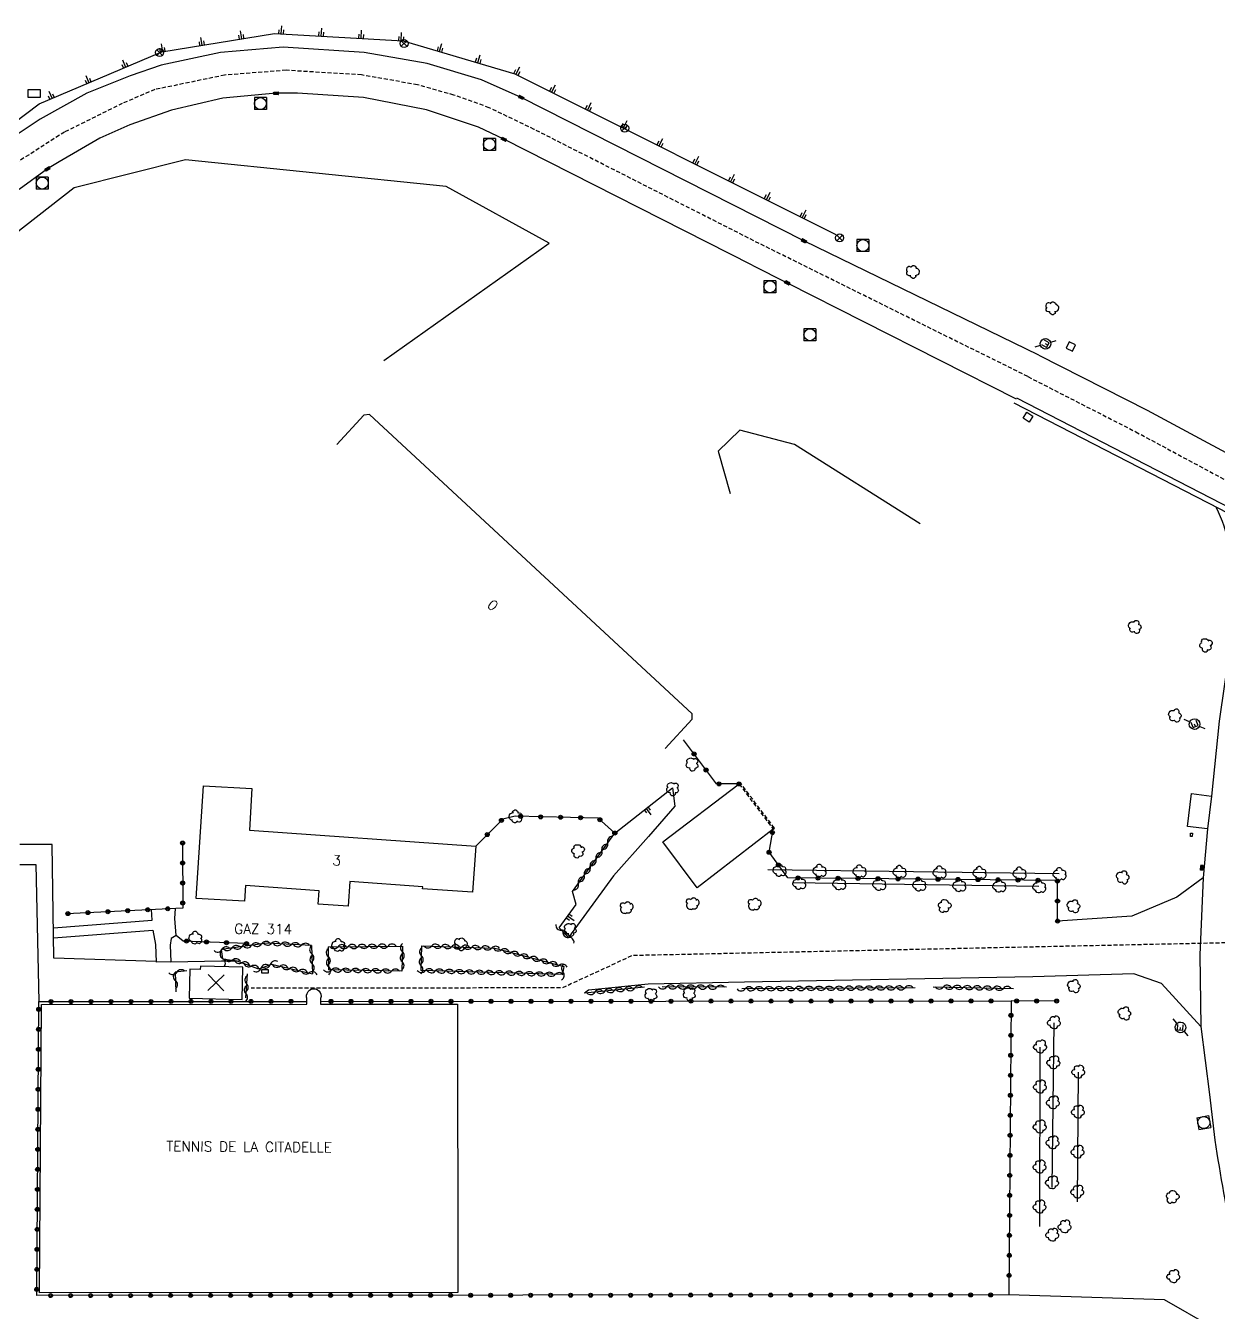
# Model space of a CAD drawing. Header units: millimetres. Extents: x 184000 to 185001, y 127000 to 128000.
# Drawn here: x 184287.7 to 184436.7, y 127212.5 to 127373.3 of the extents above; entities that cross this region are included whole.
import ezdxf
from ezdxf.enums import TextEntityAlignment as Align

# ---------------------------------------------------------------- set-up
doc = ezdxf.new("R2010")
doc.units = ezdxf.units.MM
doc.linetypes.add('DASHED', pattern=[0.75, 0.5, -0.25])
doc.layers.get('0').update_dxf_attribs({"linetype": 'CONTINUOUS'})
for name, color, linetype in [('W0001', 6, 'DASHED'), ('W0008', 7, 'CONTINUOUS'), ('W0100', 7, 'CONTINUOUS'), ('W0112', 1, 'DASHED'), ('W0211', 2, 'CONTINUOUS'), ('W0300', 7, 'CONTINUOUS'), ('W0302', 3, 'CONTINUOUS'), ('W0310', 3, 'CONTINUOUS'), ('W0322', 7, 'CONTINUOUS'), ('W0334', 7, 'CONTINUOUS'), ('W0400', 7, 'CONTINUOUS'), ('W0420', 7, 'CONTINUOUS'), ('W0469', 7, 'CONTINUOUS'), ('W0471', 7, 'CONTINUOUS'), ('W0984', 7, 'CONTINUOUS'), ('W0991', 7, 'CONTINUOUS'), ('W1471', 7, 'CONTINUOUS')]:
    doc.layers.add(name, color=color, linetype=linetype)
doc.styles.get("Standard").update_dxf_attribs({"font": 'romans.shx', "width": 0.85})

# ---------------------------------------------------------------- blocks, each defined once
blk = doc.blocks.new('T300')
for p, q in [((-0.8, 0.51), (-0.86, 0.34)), ((-0.86, 0.34), (-0.86, 0.17)), ((-0.86, 0.17), (-0.74, 0.06)), ((-0.69, 0.63), (-0.8, 0.51)), ((-0.8, -0.06), (-0.74, 0.06)), ((-0.74, 0.06), (-0.69, 0.11)), ((-0.57, 0.69), (-0.69, 0.63)), ((-0.46, 0.69), (-0.57, 0.69)), ((-0.29, 0.63), (-0.46, 0.69)), ((-0.29, 0.63), (-0.17, 0.74)), ((-0.23, 0.57), (-0.29, 0.63)), ((-0.17, 0.74), (-0.06, 0.8)), ((-0.06, 0.8), (0.06, 0.8)), ((0.06, 0.8), (0.23, 0.74)), ((0.23, 0.74), (0.34, 0.63)), ((0.34, 0.63), (0.4, 0.51)), ((0.46, 0.46), (0.34, 0.46)), ((0.4, 0.51), (0.4, 0.46)), ((0.57, 0.4), (0.46, 0.46)), ((0.57, 0.4), (0.69, 0.29)), ((0.69, 0.29), (0.74, 0.17)), ((0.74, 0.06), (0.69, -0.17)), ((0.74, 0.17), (0.74, 0.06)), ((-0.8, -0.17), (-0.8, -0.06)), ((-0.8, -0.23), (-0.8, -0.17)), ((-0.74, -0.34), (-0.8, -0.23)), ((-0.69, -0.4), (-0.74, -0.34)), ((-0.51, -0.46), (-0.69, -0.4)), ((-0.4, -0.46), (-0.51, -0.46)), ((-0.4, -0.46), (-0.34, -0.46)), ((-0.34, -0.46), (-0.34, -0.4)), ((-0.34, -0.51), (-0.34, -0.46)), ((-0.29, -0.63), (-0.34, -0.51)), ((-0.17, -0.74), (-0.29, -0.63)), ((-0.06, -0.8), (-0.17, -0.74)), ((0.06, -0.8), (-0.06, -0.8)), ((0.17, -0.74), (0.06, -0.8)), ((0.23, -0.69), (0.17, -0.74)), ((0.29, -0.46), (0.23, -0.46)), ((0.29, -0.63), (0.23, -0.69)), ((0.46, -0.4), (0.29, -0.46)), ((0.34, -0.51), (0.29, -0.63)), ((0.34, -0.51), (0.34, -0.46)), ((0.57, -0.34), (0.46, -0.4)), ((0.63, -0.29), (0.57, -0.34)), ((0.69, -0.17), (0.63, -0.29))]:
    blk.add_line(p, q)
blk = doc.blocks.new('T471')
for p, q in [((-0.333334, 0.333334), (-0.333334, -0.333334)), ((-0.333334, 0.333334), (0.333334, 0.333334)), ((-0.333334, 0), (0, 0)), ((0.500001, 0.500001), (1.000002, 1.000002)), ((-0.500001, -0.500001), (-1.000002, -1.000002)), ((-0.333334, -0.333334), (0.333334, -0.333334))]:
    blk.add_line(p, q)
blk.add_ellipse((0, 0), major_axis=(0.471405, 0.471405), ratio=1, start_param=5.4977871438, end_param=11.780972451)
blk = doc.blocks.new('T400')
for p, q in [((-0.15, 0.3), (0.15, 0.3)), ((-0.15, -0.25), (-0.15, 0.3)), ((-0.15, 0.15), (0.15, 0.15)), ((-0.15, 0), (0.15, 0)), ((0.15, 0.3), (0.15, -0.25)), ((-0.15, -0.15), (0.15, -0.15)), ((-0.15, -0.25), (-0.15, -0.3)), ((-0.15, -0.3), (0.15, -0.3)), ((0.15, -0.3), (0.15, -0.25))]:
    blk.add_line(p, q)
blk = doc.blocks.new('T420')
for p, q in [((0.75, 0.75), (-0.75, 0.75)), ((-0.75, 0.75), (-0.75, -0.75)), ((0.75, 0.75), (0.75, -0.75)), ((0.75, -0.75), (-0.75, -0.75))]:
    blk.add_line(p, q)
blk.add_ellipse((0, 0), major_axis=(-0.53, 0.53), ratio=1, start_param=3.926991, end_param=10.210176)
blk = doc.blocks.new('t310o')
at = {"color": 0, "linetype": 'Continuous'}
for centre, start, end in [((-0.5, 0.38), 216.8699, 323.1304), ((0.5, -0.37), 36.8699, 143.1303)]:
    blk.add_arc(centre, 0.625, start, end, dxfattribs=at)
blk = doc.blocks.new('t322o')
at = {"color": 0, "linetype": 'Continuous'}
for radius in [0.25, 0.15]:
    blk.add_circle((0, 0), radius, dxfattribs=at)
blk = doc.blocks.new('t211o')
at = {"color": 0, "linetype": 'Continuous'}
for p, q in [((-0.29, 0.5), (-0.29, 0)), ((0, 1), (0, 0)), ((0.29, 0.5), (0.29, 0))]:
    blk.add_line(p, q, dxfattribs=at)
blk = doc.blocks.new('t991o')
at = {"color": 0, "linetype": 'Continuous'}
for p, q in [((-1, 1), (1, -1)), ((-1, -1), (1, 1))]:
    blk.add_line(p, q, dxfattribs=at)
blk = doc.blocks.new('T469')
at = {"color": 0, "linetype": 'Continuous', "flags": 128}
for points in [[(-0.35, 0.35), (0.35, -0.35)], [(-0.35, -0.35), (0.35, 0.35)]]:
    blk.add_lwpolyline(points, dxfattribs=at)
at = {"color": 0, "linetype": 'Continuous'}
blk.add_circle((0, 0), 0.5, dxfattribs=at)
blk = doc.blocks.new('T1471')
at = {"color": 0, "linetype": 'Continuous', "flags": 128}
blk.add_lwpolyline([(-0.75, -0.5), (-0.75, 0.5), (0.75, 0.5), (0.75, -0.5), (-0.75, -0.5)], dxfattribs=at)

msp = doc.modelspace()

# ---------------------------------------------------------------- linework, layer by layer
at = {"layer": 'W0001'}
for points in [[(184412.93, 127329.42), (184379.34, 127346.06), (184351.22, 127360.32), (184345.59, 127363.03), (184341.17, 127364.61), (184336.62, 127365.89), (184329.62, 127367.13), (184320.21, 127367.7), (184312.53, 127367.1), (184303.8, 127365.29), (184299.74, 127363.56), (184292.5, 127359.98), (184286.3, 127356.01)], [(184412.93, 127329.42), (184426.41, 127322.53), (184442.72, 127313.77), (184461.28, 127303.94), (184471.11, 127298.8), (184495.36, 127287.03), (184503.22, 127282.63), (184513.9, 127277.24), (184521.99, 127273.41)]]:
    msp.add_lwpolyline(points, dxfattribs=at)
at = {"layer": 'W0001', "flags": 128}
msp.add_lwpolyline([(184442.86, 127258.77), (184363.47, 127257.07), (184354.75, 127253.03), (184315.83, 127253)], dxfattribs=at)
at = {"layer": 'W0008'}
for points in [[(184414.31, 127332.12), (184384.94, 127346.38), (184349.6, 127364.31), (184344.64, 127366.49), (184337.84, 127368.56), (184329.98, 127369.93), (184319.83, 127370.6), (184312.02, 127369.91), (184304.58, 127368.35), (184300.73, 127367), (184295.3, 127364.83), (184289.46, 127361.59), (184283.8, 127357.84)], [(184378.45, 127343.35), (184347.42, 127359.08), (184344.24, 127360.6), (184337.77, 127362.78), (184329.89, 127364.3), (184321.62, 127364.86), (184318.96, 127364.83), (184312.32, 127364.22), (184305.88, 127362.73), (184300.66, 127360.88), (184296.93, 127359.22), (184291.85, 127356.26), (184290.4, 127355.37), (184286.83, 127352.81)], [(184378.46, 127343.34), (184382.86, 127341.15), (184411.48, 127326.64)], [(184414.31, 127332.12), (184427.82, 127325.21), (184444.15, 127316.44), (184462.69, 127306.62), (184472.47, 127301.51), (184496.76, 127289.72), (184504.64, 127285.3), (184515.23, 127279.96), (184523.28, 127276.15)], [(184520.45, 127269.05), (184518.96, 127269.48), (184519.79, 127272.06), (184500.38, 127280.97), (184486.12, 127288.31), (184473.38, 127294.7), (184462.32, 127300.38), (184437.19, 127313.52), (184411.54, 127326.73)], [(184434.85, 127266.78), (184431.56, 127264.36), (184425.93, 127262.01), (184416.64, 127261.38)], [(184434.53, 127248.22), (184429.64, 127253.58), (184426.16, 127254.81), (184413.54, 127254.42), (184377.52, 127253.77), (184365.47, 127253.5), (184358.02, 127252.76), (184357.5, 127252.38)]]:
    msp.add_lwpolyline(points, dxfattribs=at)
msp.add_lwpolyline([(184436.48, 127313.08, -0.09468), (184438.82, 127303.51), (184438.18, 127295.6), (184436.85, 127286.36), (184435.88, 127277), (184435.4, 127272.91), (184434.85, 127266.78), (184434.42, 127257.18), (184434.53, 127248.22), (184435.63, 127239.72), (184436.31, 127234.01, 0.028781), (184441.72, 127207.87, -0.090598)], format="xyb", dxfattribs=at)
at = {"layer": 'W0100'}
for p, q in [((184326.54, 127320.94), (184329.94, 127324.61)), ((184367.58, 127282.93), (184370.98, 127286.6))]:
    msp.add_line(p, q, dxfattribs=at)
msp.add_lwpolyline([(184370.98, 127286.6), (184370.97, 127287.29), (184330.63, 127324.7), (184329.94, 127324.61)], dxfattribs=at)
for points in [[(184315.62, 127272.73), (184343.91, 127270.75), (184343.51, 127264.98), (184337.28, 127265.42), (184337.3, 127265.66), (184328.18, 127266.31), (184327.96, 127263.23), (184324.22, 127263.49), (184324.34, 127265.16), (184315.15, 127265.82), (184315.01, 127263.87), (184308.98, 127264.22), (184309.89, 127278.29), (184315.92, 127277.94), (184315.62, 127272.73)], [(184433.25, 127271.97), (184433.27, 127272.36), (184433.5, 127272.35), (184433.48, 127271.96)], [(184314.81, 127255.61), (184309.5, 127255.75), (184309.49, 127255.33), (184308.18, 127255.36), (184308.09, 127251.77), (184314.7, 127251.6)], [(184317.99, 127255.31), (184317.13, 127255.31), (184317.13, 127254.93), (184317.99, 127254.93)]]:
    msp.add_lwpolyline(points, close=True, dxfattribs=at)
at = {"layer": 'W0100', "flags": 128}
msp.add_lwpolyline([(184322.81, 127250.99), (184322.81, 127251.7, -0.04256), (184322.77, 127251.85, -1.108225), (184324.59, 127251.98, -0.077428), (184324.53, 127251.7), (184324.53, 127250.99), (184341.64, 127251), (184341.66, 127214.98), (184289.39, 127214.94), (184289.65, 127250.97)], format="xyb", close=True, dxfattribs=at)
at = {"layer": 'W0112'}
msp.add_lwpolyline([(184376.83, 127278.52), (184381.08, 127272.88), (184381.24, 127273.01), (184376.99, 127278.64)], close=True, dxfattribs=at)
at = {"layer": 'W0211'}
for points in [[(184232.63, 127299.65), (184240.01, 127308.42), (184267.99, 127343.88), (184278.01, 127354.99), (184289.35, 127363.5), (184304.67, 127370.02), (184318.74, 127372.3), (184334.86, 127371.4), (184348.81, 127367.26), (184388.94, 127347.2)], [(184368.51, 127278.02), (184368.81, 127275.74), (184365.49, 127271.95), (184361.14, 127267.03), (184355.5, 127259.35)], [(184354.34, 127260.55), (184356.45, 127263.44), (184356.02, 127265.08)], [(184305.82, 127256.31), (184312.14, 127256.4), (184314.05, 127256.41)], [(184436.59, 127208.43), (184435.95, 127210.65), (184429.99, 127214.06), (184410.56, 127214.66)]]:
    msp.add_lwpolyline(points, dxfattribs=at)
at = {"layer": 'W0211', "flags": 128}
msp.add_lwpolyline([(184361.3, 127272.39), (184368.51, 127278.02)], dxfattribs=at)
at = {"layer": 'W0302'}
for points in [[(184332.41, 127331.43), (184353.11, 127346.09), (184340.22, 127353.2), (184307.62, 127356.51), (184293.74, 127353), (184284.6, 127345.91), (184282.2, 127342.48)], [(184399.45, 127311.04), (184383.77, 127320.93), (184376.91, 127322.75), (184374.22, 127320.12), (184375.73, 127314.83)], [(184416.84, 127267.29), (184380.44, 127267.79)], [(184414.3, 127265.71), (184383.54, 127266.17)], [(184416.17, 127248.65), (184415.93, 127228.1)], [(184414.44, 127245.63), (184414.36, 127223.2)], [(184419.21, 127242.5), (184419.09, 127226.31)]]:
    msp.add_lwpolyline(points, dxfattribs=at)
at = {"layer": 'W0310'}
for points in [[(184356.02, 127265.08), (184361.3, 127272.39)], [(184355.5, 127259.35), (184354.34, 127260.55)], [(184323.37, 127258.32), (184317.85, 127258.63), (184312.09, 127257.83), (184312.28, 127256.68), (184314.05, 127256.41), (184316.64, 127255.47), (184316.95, 127255.46), (184318.39, 127256.01), (184323.49, 127254.81)], [(184325.45, 127258.17), (184334.74, 127258.27), (184334.69, 127255.11), (184325.52, 127255.28)], [(184337.15, 127258.31), (184346.29, 127257.99), (184347.59, 127257.65), (184354.91, 127255.71), (184354.75, 127254.69), (184337.07, 127255.21)], [(184307.8, 127255.15), (184306.34, 127254.99), (184306.41, 127252.56)], [(184315.34, 127254.81), (184315.15, 127251.81)], [(184365.01, 127253.11), (184357.5, 127252.38)], [(184375.27, 127253.11), (184367.2, 127253.16)], [(184398.82, 127253.06), (184377.17, 127252.92)], [(184401.11, 127253.16), (184411.12, 127252.94)]]:
    msp.add_lwpolyline(points, dxfattribs=at)
at = {"layer": 'W0310', "flags": 128}
for points in [[(184323.37, 127258.32), (184323.49, 127254.81)], [(184325.45, 127258.17), (184325.52, 127255.28)], [(184337.15, 127258.31), (184337.07, 127255.21)]]:
    msp.add_lwpolyline(points, dxfattribs=at)
at = {"layer": 'W0322'}
for points in [[(184376.83, 127278.52), (184373.99, 127278.53), (184369.89, 127284.05)], [(184361.3, 127272.39), (184359.2, 127274.26), (184348.84, 127274.48), (184347.3, 127274.14), (184343.91, 127270.75)], [(184416.64, 127261.38), (184416.62, 127266.47), (184382.91, 127266.79), (184380.57, 127269.98), (184381.08, 127272.88)], [(184307.27, 127271.14), (184307.29, 127263.01), (184292.77, 127262.31)], [(184315.26, 127258.58), (184307.36, 127258.89)], [(184416.52, 127251.39), (184410.83, 127251.4), (184410.56, 127214.66), (184289.04, 127214.59), (184289.3, 127251.33), (184322.81, 127251.35)], [(184324.53, 127251.35), (184410.83, 127251.4)]]:
    msp.add_lwpolyline(points, dxfattribs=at)
at = {"layer": 'W0334'}
for points in [[(184418.87, 127333.4), (184418.08, 127333.76), (184417.72, 127332.98), (184418.5, 127332.61)], [(184413.09, 127323.75), (184412.33, 127324.23), (184412.8, 127324.96), (184413.56, 127324.48)]]:
    msp.add_lwpolyline(points, close=True, dxfattribs=at)
for points in [[(184519.57, 127271.38), (184500.07, 127280.33), (184485.8, 127287.68), (184473.06, 127294.07), (184461.99, 127299.75), (184436.86, 127312.88), (184411.21, 127326.1)], [(184381.08, 127272.88), (184371.6, 127265.53), (184367.28, 127271.27), (184376.83, 127278.52)], [(184435.4, 127272.91), (184432.9, 127273.22), (184433.38, 127277.31), (184435.88, 127277)], [(184303.96, 127256.35), (184291.18, 127256.75), (184290.99, 127270.95), (184286.91, 127270.94)], [(184286.91, 127268.44), (184288.94, 127268.44), (184289.3, 127251.33)], [(184291.13, 127260.54), (184303.46, 127261.49), (184303.4, 127262.83)], [(184306.49, 127259.57), (184306.31, 127261.72), (184306.39, 127262.97)], [(184291.15, 127259.29), (184303.56, 127260.24), (184303.88, 127258.44), (184303.96, 127256.24)], [(184307.36, 127258.89), (184306.49, 127259.57), (184305.84, 127259.19), (184305.74, 127258.37), (184305.82, 127256.31), (184303.96, 127256.24)]]:
    msp.add_lwpolyline(points, dxfattribs=at)

# ---------------------------------------------------------------- block references
at = {"layer": 'W0211'}
for p, rotation in [((184314.62, 127371.63), 9.221034384209165), ((184319.57, 127372.26), 356.7924057675404), ((184324.56, 127371.98), 356.7924057675404), ((184329.55, 127371.7), 356.7924057675404), ((184334.55, 127371.42), 356.7924057675404), ((184304.75, 127370.03), 9.221034384209165), ((184309.69, 127370.83), 9.221034384209165), ((184339.35, 127370.07), 343.4631599278154), ((184300.15, 127368.1), 23.03540601884698), ((184344.14, 127368.64), 343.4631599278154), ((184295.55, 127366.14), 23.03540601884698), ((184348.93, 127367.2), 333.439482934592), ((184353.4, 127364.96), 333.439482934592), ((184290.95, 127364.18), 23.03540601884698), ((184357.87, 127362.73), 333.439482934592), ((184362.35, 127360.49), 333.439482934592), ((184366.82, 127358.25), 333.439482934592), ((184371.29, 127356.02), 333.439482934592), ((184375.76, 127353.78), 333.439482934592), ((184380.24, 127351.55), 333.439482934592), ((184384.71, 127349.31), 333.439482934592), ((184365.24, 127275.47), 217.9911597721578), ((184355.39, 127262), 233.891192743014)]:
    msp.add_blockref('t211o', p, dxfattribs=dict(at, rotation=rotation))
at = {"layer": 'W0300'}
for p in [(184398.6, 127342.49), (184416.02, 127337.96)]:
    msp.add_blockref('T300', p, dxfattribs=at)
for p, rotation in [((184426.25, 127298.22), 153.084181470542), ((184435.2, 127295.97), 111.402752468282), ((184431.27, 127287.15), 153.084181470542), ((184370.96, 127281.1), 126.613759235591), ((184368.51, 127278.02), 126.613759235591), ((184348.84, 127274.48), 178.747213768307), ((184356.72, 127270.22), 104.481595855622), ((184381.84, 127267.77), 179.212497673941), ((184386.84, 127267.7), 179.212497673941), ((184391.84, 127267.63), 179.212497673941), ((184396.84, 127267.56), 179.212497673941), ((184401.84, 127267.49), 179.212497673941), ((184406.84, 127267.43), 179.212497673941), ((184411.84, 127267.36), 179.212497673941), ((184416.84, 127267.29), 179.212497673941), ((184424.74, 127266.93), 153.084181470542), ((184384.3, 127266.15), 179.1554753674189), ((184389.3, 127266.08), 179.1554753674189), ((184394.3, 127266.01), 179.1554753674189), ((184399.3, 127265.93), 179.1554753674189), ((184404.3, 127265.86), 179.1554753674189), ((184409.3, 127265.79), 179.1554753674189), ((184414.3, 127265.71), 179.1554753674189), ((184370.92, 127263.53), 228.51772552291), ((184378.67, 127263.46), 228.51772552291), ((184418.59, 127263.31), 153.084181470542), ((184362.67, 127263.03), 228.51772552291), ((184402.54, 127263.34), 90.25591388459192), ((184355.7, 127260.43), 133.944670789105), ((184308.82, 127259.32), 176.798355164391), ((184326.68, 127258.4), 176.10290496641), ((184342.12, 127258.47), 0.6411207749853159), ((184365.81, 127252.29), 127.509362393254), ((184370.6, 127252.38), 127.509362393254), ((184418.64, 127253.33), 153.084181470542), ((184424.96, 127249.92), 153.084181470542), ((184416.17, 127248.65), 269.356605064629), ((184414.44, 127245.63), 269.798217358033), ((184416.11, 127243.65), 269.356605064629), ((184419.21, 127242.5), 269.5857415142079), ((184414.42, 127240.63), 269.798217358033), ((184416.05, 127238.65), 269.356605064629), ((184419.17, 127237.5), 269.5857415142079), ((184414.4, 127235.63), 269.798217358033), ((184416, 127233.65), 269.356605064629), ((184419.13, 127232.5), 269.5857415142079), ((184414.38, 127230.63), 269.798217358033), ((184415.94, 127228.65), 269.356605064629), ((184419.1, 127227.5), 269.5857415142079), ((184431.04, 127226.98), 85.8295216227218), ((184414.37, 127225.63), 269.798217358033), ((184415.96, 127222.12), 269.798217358033), ((184417.5, 127223.15), 269.798217358033), ((184431.1, 127216.93), 269.798217358033)]:
    msp.add_blockref('T300', p, dxfattribs=dict(at, rotation=rotation))
at = {"layer": 'W0310'}
for p, rotation in [((184359.68, 127270.15), 54.1485539493194), ((184360.41, 127271.16), 54.1485539493194), ((184358.22, 127268.12), 54.1485539493194), ((184358.95, 127269.13), 54.1485539493194), ((184357.49, 127267.11), 54.1485539493194), ((184356.75, 127266.09), 54.1485539493194), ((184354.63, 127260.25), 133.944670789106), ((184355.5, 127259.35), 133.944670789106), ((184312.19, 127257.84), 187.886536564162), ((184313.42, 127258.02), 187.886536564162), ((184314.66, 127258.19), 187.886536564162), ((184315.9, 127258.36), 187.886536564162), ((184317.14, 127258.53), 187.886536564162), ((184318.38, 127258.6), 176.798355164391), ((184319.63, 127258.53), 176.798355164391), ((184320.88, 127258.46), 176.798355164391), ((184322.13, 127258.39), 176.798355164391), ((184323.41, 127257.3), 271.9416244418988), ((184325.48, 127256.92), 271.4259421672093), ((184326.7, 127258.18), 0.641120774985227), ((184327.95, 127258.2), 0.641120774985227), ((184329.2, 127258.21), 0.641120774985227), ((184330.45, 127258.22), 0.641120774985227), ((184331.7, 127258.24), 0.641120774985227), ((184332.95, 127258.25), 0.641120774985227), ((184334.73, 127257.57), 269.02814847833), ((184337.12, 127257.06), 268.4446567007452), ((184338.4, 127258.26), 358.000524797369), ((184339.65, 127258.22), 358.000524797369), ((184340.9, 127258.18), 358.000524797369), ((184342.15, 127258.13), 358.000524797369), ((184343.4, 127258.09), 358.000524797369), ((184344.65, 127258.05), 358.000524797369), ((184345.9, 127258), 358.000524797369), ((184347.12, 127257.78), 345.637572740205), ((184348.33, 127257.46), 345.139713455846), ((184312.28, 127256.69), 279.2628458987051), ((184313.5, 127256.5), 351.580184551079), ((184314.7, 127256.18), 340.03999833375), ((184315.88, 127255.75), 340.03999833375), ((184318.24, 127255.95), 21.042867523535), ((184319.45, 127255.76), 346.753850525282), ((184323.45, 127256.06), 271.9416244418988), ((184325.51, 127255.67), 271.4259421672093), ((184334.71, 127256.32), 269.02814847833), ((184337.08, 127255.81), 268.4446567007452), ((184349.54, 127257.14), 345.139713455846), ((184350.74, 127256.82), 345.139713455846), ((184351.95, 127256.5), 345.139713455846), ((184353.16, 127256.18), 345.139713455846), ((184354.37, 127255.86), 345.139713455846), ((184306.56, 127255.01), 186.145609729649), ((184306.37, 127253.96), 271.582822857483), ((184317.07, 127255.5), 21.042867523535), ((184320.67, 127255.47), 346.753850525282), ((184321.88, 127255.19), 346.753850525282), ((184323.1, 127254.9), 346.753850525282), ((184325.9, 127255.28), 178.929636773667), ((184327.15, 127255.25), 178.929636773667), ((184328.4, 127255.23), 178.929636773667), ((184329.65, 127255.21), 178.929636773667), ((184330.9, 127255.18), 178.929636773667), ((184332.15, 127255.16), 178.929636773667), ((184333.4, 127255.14), 178.929636773667), ((184337.6, 127255.19), 178.32660842514), ((184338.85, 127255.16), 178.32660842514), ((184340.1, 127255.12), 178.32660842514), ((184341.35, 127255.08), 178.32660842514), ((184342.6, 127255.05), 178.32660842514), ((184343.85, 127255.01), 178.32660842514), ((184345.1, 127254.97), 178.32660842514), ((184346.35, 127254.94), 178.32660842514), ((184347.6, 127254.9), 178.32660842514), ((184348.85, 127254.86), 178.32660842514), ((184350.1, 127254.83), 178.32660842514), ((184351.35, 127254.79), 178.32660842514), ((184352.6, 127254.75), 178.32660842514), ((184353.85, 127254.72), 178.32660842514), ((184354.8, 127255.03), 261.043780533806), ((184315.18, 127252.32), 266.367019102055), ((184315.26, 127253.57), 266.367019102055), ((184361.28, 127252.75), 185.597323932248), ((184362.52, 127252.87), 185.597323932248), ((184363.77, 127252.99), 185.597323932248), ((184367.77, 127253.16), 179.685370696144), ((184369.02, 127253.15), 179.685370696144), ((184370.27, 127253.14), 179.685370696144), ((184371.52, 127253.14), 179.685370696144), ((184372.77, 127253.13), 179.685370696144), ((184374.02, 127253.12), 179.685370696144), ((184377.57, 127252.92), 180.367453790258), ((184378.82, 127252.93), 180.367453790258), ((184380.07, 127252.94), 180.367453790258), ((184381.32, 127252.94), 180.367453790258), ((184382.57, 127252.95), 180.367453790258), ((184383.82, 127252.96), 180.367453790258), ((184385.07, 127252.97), 180.367453790258), ((184386.32, 127252.98), 180.367453790258), ((184387.57, 127252.98), 180.367453790258), ((184388.82, 127252.99), 180.367453790258), ((184390.07, 127253), 180.367453790258), ((184391.32, 127253.01), 180.367453790258), ((184392.57, 127253.02), 180.367453790258), ((184393.82, 127253.02), 180.367453790258), ((184395.07, 127253.03), 180.367453790258), ((184396.32, 127253.04), 180.367453790258), ((184397.57, 127253.05), 180.367453790258), ((184402.36, 127253.13), 358.757769368901), ((184403.61, 127253.1), 358.757769368901), ((184404.86, 127253.08), 358.757769368901), ((184406.11, 127253.05), 358.757769368901), ((184407.36, 127253.02), 358.757769368901), ((184408.61, 127253), 358.757769368901), ((184409.86, 127252.97), 358.757769368901), ((184358.79, 127252.5), 185.597323932248), ((184360.04, 127252.63), 185.597323932248)]:
    msp.add_blockref('t310o', p, dxfattribs=dict(at, rotation=rotation))
at = {"layer": 'W0322'}
for p, rotation in [((184371.21, 127282.27), 126.613759235591), ((184372.7, 127280.26), 126.613759235591), ((184374.33, 127278.53), 179.747970361222), ((184376.83, 127278.52), 179.747970361222), ((184347.13, 127273.97), 225.007605746452), ((184349.52, 127274.47), 178.747213768307), ((184352.02, 127274.41), 178.747213768307), ((184354.51, 127274.36), 178.747213768307), ((184357.01, 127274.3), 178.747213768307), ((184359.43, 127274.05), 138.369168139756), ((184345.36, 127272.2), 225.007605746452), ((184361.3, 127272.39), 138.369168139756), ((184381, 127272.45), 80.0144461301623), ((184307.27, 127271.14), 270.161445782857), ((184380.57, 127269.98), 80.0144461301623), ((184307.27, 127268.64), 270.161445782857), ((184381.74, 127268.39), 80.0144461301623), ((184307.28, 127266.14), 270.161445782857), ((184384.2, 127266.78), 179.448932590843), ((184386.7, 127266.75), 179.448932590843), ((184389.2, 127266.73), 179.448932590843), ((184391.7, 127266.71), 179.448932590843), ((184394.2, 127266.68), 179.448932590843), ((184396.7, 127266.66), 179.448932590843), ((184399.2, 127266.63), 179.448932590843), ((184401.7, 127266.61), 179.448932590843), ((184404.2, 127266.59), 179.448932590843), ((184406.7, 127266.56), 179.448932590843), ((184409.2, 127266.54), 179.448932590843), ((184411.7, 127266.51), 179.448932590843), ((184414.2, 127266.49), 179.448932590843), ((184416.62, 127266.38), 90.25591388459192), ((184295.43, 127262.44), 182.765847413416), ((184297.93, 127262.56), 182.765847413416), ((184300.42, 127262.68), 182.765847413416), ((184302.92, 127262.8), 182.765847413416), ((184305.42, 127262.92), 182.765847413416), ((184307.29, 127263.64), 270.161445782857), ((184416.63, 127263.88), 90.25591388459192), ((184292.93, 127262.32), 182.765847413416), ((184416.64, 127261.38), 90.25591388459192), ((184307.76, 127258.88), 177.749710369991), ((184310.26, 127258.78), 177.749710369991), ((184312.76, 127258.68), 177.749710369991), ((184315.26, 127258.58), 177.749710369991), ((184290.83, 127251.33), 0.03479391553363319), ((184293.33, 127251.33), 0.03479391553363319), ((184295.83, 127251.33), 0.03479391553363319), ((184298.33, 127251.33), 0.03479391553363319), ((184300.83, 127251.33), 0.03479391553363319), ((184303.33, 127251.33), 0.03479391553363319), ((184305.83, 127251.34), 0.03479391553363319), ((184308.33, 127251.34), 0.03479391553363319), ((184310.83, 127251.34), 0.03479391553363319), ((184313.33, 127251.34), 0.03479391553363319), ((184315.83, 127251.34), 0.03479391553363319), ((184318.33, 127251.34), 0.03479391553363319), ((184320.83, 127251.35), 0.03479391553363319), ((184325.83, 127251.35), 0.03479391553363319), ((184328.33, 127251.35), 0.03479391553363319), ((184330.83, 127251.35), 0.03479391553363319), ((184333.33, 127251.35), 0.03479391553363319), ((184335.83, 127251.35), 0.03479391553363319), ((184338.33, 127251.36), 0.03479391553363319), ((184340.83, 127251.36), 0.03479391553363319), ((184343.33, 127251.36), 0.03479391553363319), ((184345.83, 127251.36), 0.03479391553363319), ((184348.33, 127251.36), 0.03479391553363319), ((184350.83, 127251.36), 0.03479391553363319), ((184353.33, 127251.36), 0.03479391553363319), ((184355.83, 127251.37), 0.03479391553363319), ((184358.33, 127251.37), 0.03479391553363319), ((184360.83, 127251.37), 0.03479391553363319), ((184363.33, 127251.37), 0.03479391553363319), ((184365.83, 127251.37), 0.03479391553363319), ((184368.33, 127251.37), 0.03479391553363319), ((184370.83, 127251.38), 0.03479391553363319), ((184373.33, 127251.38), 0.03479391553363319), ((184375.83, 127251.38), 0.03479391553363319), ((184378.33, 127251.38), 0.03479391553363319), ((184380.83, 127251.38), 0.03479391553363319), ((184383.33, 127251.38), 0.03479391553363319), ((184385.83, 127251.38), 0.03479391553363319), ((184388.33, 127251.39), 0.03479391553363319), ((184390.83, 127251.39), 0.03479391553363319), ((184393.33, 127251.39), 0.03479391553363319), ((184395.83, 127251.39), 0.03479391553363319), ((184398.33, 127251.39), 0.03479391553363319), ((184400.83, 127251.39), 0.03479391553363319), ((184403.33, 127251.4), 0.03479391553363319), ((184405.83, 127251.4), 0.03479391553363319), ((184408.33, 127251.4), 0.03479391553363319), ((184411.52, 127251.4), 179.901410270742), ((184414.02, 127251.39), 179.901410270742), ((184416.52, 127251.39), 179.901410270742), ((184289.29, 127250.35), 89.5879688171527), ((184410.81, 127249.6), 269.587968817153), ((184289.28, 127247.85), 89.5879688171527), ((184410.8, 127247.1), 269.587968817153), ((184289.26, 127245.35), 89.5879688171527), ((184410.78, 127244.6), 269.587968817153), ((184289.24, 127242.85), 89.5879688171527), ((184410.76, 127242.1), 269.587968817153), ((184289.22, 127240.35), 89.5879688171527), ((184410.74, 127239.6), 269.587968817153), ((184289.2, 127237.85), 89.5879688171527), ((184410.72, 127237.1), 269.587968817153), ((184289.19, 127235.35), 89.5879688171527), ((184410.71, 127234.6), 269.587968817153), ((184289.17, 127232.85), 89.5879688171527), ((184410.69, 127232.1), 269.587968817153), ((184289.15, 127230.35), 89.5879688171527), ((184410.67, 127229.6), 269.587968817153), ((184289.13, 127227.85), 89.5879688171527), ((184410.65, 127227.1), 269.587968817153), ((184289.11, 127225.35), 89.5879688171527), ((184410.64, 127224.6), 269.587968817153), ((184289.1, 127222.85), 89.5879688171527), ((184410.62, 127222.1), 269.587968817153), ((184289.08, 127220.35), 89.5879688171527), ((184410.6, 127219.6), 269.587968817153), ((184289.06, 127217.85), 89.5879688171527), ((184410.58, 127217.1), 269.587968817153), ((184289.04, 127215.35), 89.5879688171527), ((184290.77, 127214.59), 180.0347939155336), ((184293.27, 127214.59), 180.0347939155336), ((184295.77, 127214.59), 180.0347939155336), ((184298.27, 127214.59), 180.0347939155336), ((184300.77, 127214.59), 180.0347939155336), ((184303.27, 127214.6), 180.0347939155336), ((184305.77, 127214.6), 180.0347939155336), ((184308.27, 127214.6), 180.0347939155336), ((184310.77, 127214.6), 180.0347939155336), ((184313.27, 127214.6), 180.0347939155336), ((184315.77, 127214.6), 180.0347939155336), ((184318.27, 127214.61), 180.0347939155336), ((184320.77, 127214.61), 180.0347939155336), ((184323.27, 127214.61), 180.0347939155336), ((184325.77, 127214.61), 180.0347939155336), ((184328.27, 127214.61), 180.0347939155336), ((184330.77, 127214.61), 180.0347939155336), ((184333.27, 127214.61), 180.0347939155336), ((184335.77, 127214.62), 180.0347939155336), ((184338.27, 127214.62), 180.0347939155336), ((184340.77, 127214.62), 180.0347939155336), ((184343.27, 127214.62), 180.0347939155336), ((184345.77, 127214.62), 180.0347939155336), ((184348.27, 127214.62), 180.0347939155336), ((184350.77, 127214.63), 180.0347939155336), ((184353.27, 127214.63), 180.0347939155336), ((184355.77, 127214.63), 180.0347939155336), ((184358.27, 127214.63), 180.0347939155336), ((184360.77, 127214.63), 180.0347939155336), ((184363.27, 127214.63), 180.0347939155336), ((184365.77, 127214.63), 180.0347939155336), ((184368.27, 127214.64), 180.0347939155336), ((184370.77, 127214.64), 180.0347939155336), ((184373.27, 127214.64), 180.0347939155336), ((184375.77, 127214.64), 180.0347939155336), ((184378.27, 127214.64), 180.0347939155336), ((184380.77, 127214.64), 180.0347939155336), ((184383.27, 127214.64), 180.0347939155336), ((184385.77, 127214.65), 180.0347939155336), ((184388.27, 127214.65), 180.0347939155336), ((184390.77, 127214.65), 180.0347939155336), ((184393.27, 127214.65), 180.0347939155336), ((184395.77, 127214.65), 180.0347939155336), ((184398.27, 127214.65), 180.0347939155336), ((184400.77, 127214.66), 180.0347939155336), ((184403.27, 127214.66), 180.0347939155336), ((184405.77, 127214.66), 180.0347939155336), ((184408.27, 127214.66), 180.0347939155336)]:
    msp.add_blockref('t322o', p, dxfattribs=dict(at, rotation=rotation))
at = {"layer": 'W0400'}
for p, rotation in [((184318.96, 127364.83), 90.58377842404936), ((184349.6, 127364.31), 243.1070597568707), ((184347.42, 127359.08), 63.11421875556019), ((184290.4, 127355.37), 121.779076022276), ((184384.94, 127346.38), 243.1572934242814), ((184382.86, 127341.15), 63.5763415235151), ((184434.67, 127268.05), 177.4322262524251)]:
    msp.add_blockref('T400', p, dxfattribs=dict(at, rotation=rotation))
at = {"layer": 'W0420'}
for p in [(184317, 127363.54), (184345.63, 127358.45), (184289.74, 127353.61), (184392.31, 127345.8), (184380.69, 127340.65), (184385.69, 127334.66)]:
    msp.add_blockref('T420', p, dxfattribs=at)
at = {"layer": 'W0420', "rotation": 100.2414055130979}
msp.add_blockref('T420', (184434.92, 127236.21), dxfattribs=at)
at = {"layer": 'W0469'}
for p in [(184304.4, 127369.92), (184334.95, 127371.05), (184362.54, 127360.47), (184389.39, 127346.76)]:
    msp.add_blockref('T469', p, dxfattribs=at)
at = {"layer": 'W0471'}
for p, rotation in [((184415.13, 127333.52), 152.739068045648), ((184433.77, 127286), 111.402752468282), ((184432, 127248.1), 85.8295216227218)]:
    msp.add_blockref('T471', p, dxfattribs=dict(at, rotation=rotation))
at = {"layer": 'W0991', "rotation": 88.54015908803261}
msp.add_blockref('t991o', (184311.45, 127253.69), dxfattribs=at)
at = {"layer": 'W1471'}
msp.add_blockref('T1471', (184288.72, 127364.81), dxfattribs=at)

# ---------------------------------------------------------------- texts
at = {"layer": 'W0984'}
for s, rotation, p in [('GAZ 314', 359.6876, (184317.35, 127260.4)), ('TENNIS DE LA CITADELLE', 359.588, (184315.59, 127233.18))]:
    msp.add_text(s, height=1.25, rotation=rotation, dxfattribs=at).set_placement(p, align=Align.MIDDLE)
at = {"layer": 'W0991'}
for s, rotation, p in [('0', 317.1642, (184346.04, 127300.86)), ('3', 356.3202, (184326.54, 127268.97))]:
    msp.add_text(s, height=1.25, rotation=rotation, dxfattribs=at).set_placement(p, align=Align.MIDDLE)

doc.saveas('drawing.dxf')
